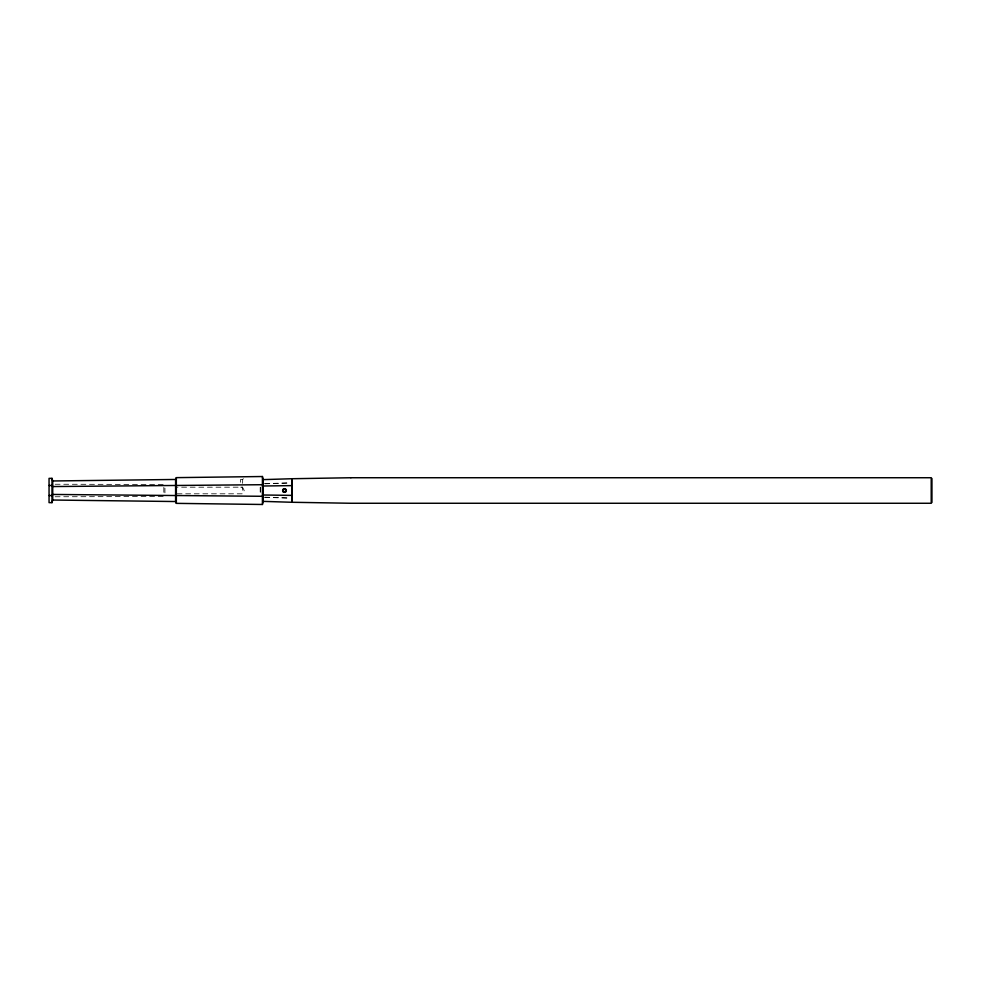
<?xml version="1.0" encoding="UTF-8"?>
<svg xmlns="http://www.w3.org/2000/svg" width="981" height="981" viewBox="0 0 981 981"><rect width="100%" height="100%" fill="white"/><g stroke="black" fill="none" stroke-linecap="round" stroke-linejoin="round"><path stroke-width="0.74" stroke-dasharray="4.91 3.68" d="M242.614 483.326L242.687 479.464L245.115 476.741M177.107 493.811L242.552 493.811L244.208 490.5L242.552 487.189L177.058 487.189M264.698 483.621L290.339 482.824M264.833 483.805L290.523 482.995M242.687 479.464L240.578 479.464L240.652 483.326M55.169 484.246L163.827 484.455M55.169 496.754L163.827 496.545M264.833 497.195L290.523 498.005M264.698 497.379L290.339 498.176M240.713 487.189L242.552 487.189L242.552 493.811M260.394 487.226L260.394 493.774M260.21 487.189L260.21 493.811M164.931 488.158L164.931 492.842M163.827 487.373L163.827 493.627"/><path stroke-width="1.47" d="M262.418 504.479L263.251 501.377L263.251 479.623L262.418 476.521L176.335 477.637L175.599 479.464L175.599 501.536L176.335 503.363L262.418 504.479L262.418 476.521M51.993 502.64L52.729 500.028L52.729 480.972L51.993 478.36L49.05 478.36L49.05 502.64L51.993 502.64L51.993 478.36M263.251 479.623L291.848 478.728L291.848 502.272L263.251 501.377M291.848 485.62L263.251 486L262.418 484.712L52.729 486.551L51.993 485.472L49.05 485.472M52.729 480.972L175.599 479.464M49.05 495.528L51.993 495.528L52.729 494.449L262.418 496.288L263.251 495L291.848 495.38M52.729 500.028L175.599 501.536M931.95 478.458L931.95 502.542M176.335 477.637L176.335 503.363M350.891 477.735L292.031 478.728L292.031 502.272L350.891 503.265L931.214 503.265L931.214 477.735L350.891 477.735M285.312 489.065L284.919 488.906A1.655 1.655 0 0 0 282.847 490.353A1.655 1.655 0 0 0 284.637 492.143A1.655 1.655 0 0 0 286.084 490.071L285.312 489.065M283.84 491.616A1.288 1.288 0 0 0 285.778 490.5A1.288 1.288 0 0 0 283.84 489.384A1.288 1.288 0 0 0 283.84 491.616M283.19 491.8A1.839 1.839 0 0 0 286.268 490.978A1.839 1.839 0 0 0 284.012 488.722A1.839 1.839 0 0 0 283.19 491.8"/></g></svg>
